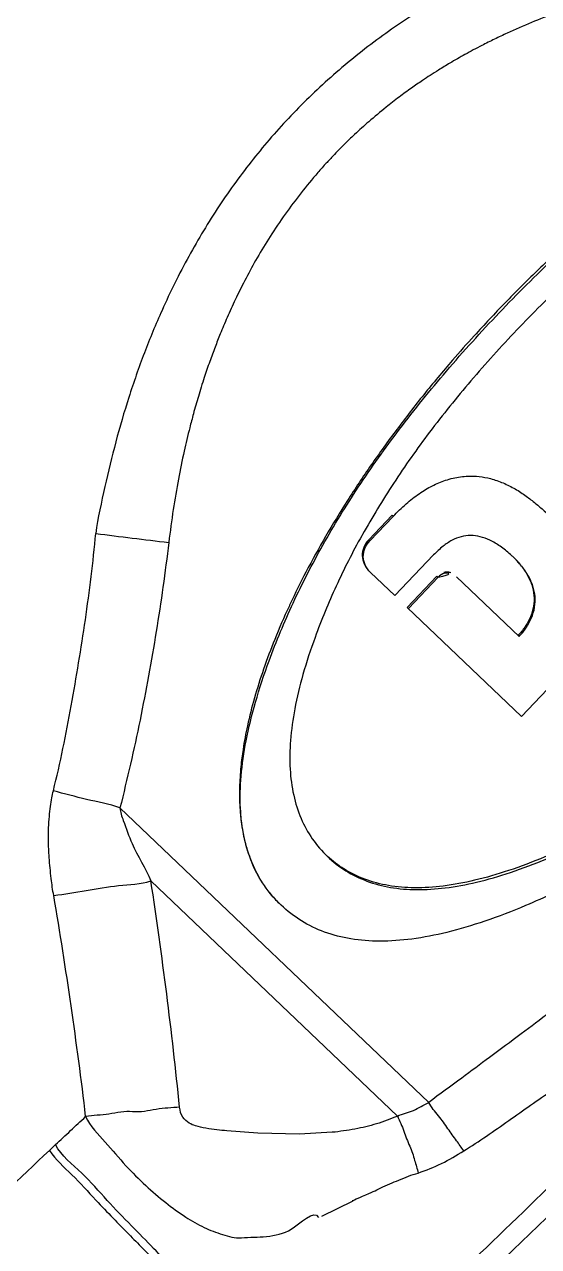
# Model space of a CAD drawing. Header units: millimetres. Extents: x 1145859089 to 1147511753, y -1047484727 to -1047247487.
# Drawn here: x 1146000099.5 to 1146000127.8, y -1047436318 to -1047436250.7 of the extents above; entities that cross this region are included whole.
import ezdxf
from ezdxf.xclip import XClip

# ---------------------------------------------------------------- set-up
doc = ezdxf.new("R2010")
doc.units = ezdxf.units.MM
doc.header["$LTSCALE"] = 100
doc.header["$MEASUREMENT"] = 0
doc.header["$XCLIPFRAME"] = 2
doc.layers.get('0').update_dxf_attribs({"linetype": 'CONTINUOUS'})
doc.layers.add('XREF', color=135, linetype='CONTINUOUS')
doc.layers.add('단지배치도$0$W240910', color=135, linetype='CONTINUOUS')

# ---------------------------------------------------------------- blocks, each defined once
blk = doc.blocks.new('단지배치도$0$zw$9902')
at = {"layer": '단지배치도$0$W240910', "linetype": 'ByBlock', "ltscale": 20}
for p, q in [((61978.932, -64908.385), (61977.651, -64909.728)), ((61977.712, -64909.785), (61978.992, -64908.443)), ((61978.932, -64908.385), (61978.992, -64908.443)), ((61977.651, -64909.728), (61977.712, -64909.785)), ((61981.221, -64910.568), (61979.087, -64912.805)), ((61979.087, -64912.805), (61977.749, -64911.53)), ((61981.406, -64911.737), (61979.768, -64913.455)), ((61979.829, -64913.512), (61981.467, -64911.794)), ((61981.406, -64911.737), (61981.467, -64911.794)), ((61982.479, -64911.768), (61985.927, -64915.055)), ((61986.069, -64919.463), (61979.768, -64913.455)), ((61988.203, -64917.225), (61986.069, -64919.463)), ((61980.953, -64940.712), (61963.941, -64924.492)), ((61965.643, -64928.514), (61979.223, -64941.462)), ((61971.53, -64942.407), (61969.837, -64942.279)), ((61973.824, -64942.461), (61971.53, -64942.407)), ((61975.638, -64942.359), (61973.824, -64942.461)), ((61960.051, -64943.356), (61960.388, -64943.034)), ((61975.068, -64946.967), (61976.785, -64946.133)), ((61983.778, -64950.568), (61987.904, -64946.622))]:
    blk.add_line(p, q, dxfattribs=at)
at = {"layer": '단지배치도$0$W240910'}
for centre, radius, start, end in [((56819.18, -60798.975), 5249.427, 201.408303, 356.712088), ((56819.18, -60798.975), 5399.427, 202.101618, 356.712088), ((57394.291, -57699.4), 11431.377, 251.6277496, 321.4181311)]:
    blk.add_arc(centre, radius, start, end, dxfattribs=at)
at = {"layer": '단지배치도$0$W240910', "linetype": 'ByBlock', "ltscale": 20}
for centre, radius, start, end in [((61999.958, -64624.94), 286.884, 262.51996, 263.32834), ((61717.521, -64966.381), 250.996, 5.81015, 8.67726), ((61477.072, -64421.252), 731.647, 313.686826, 314.867493)]:
    blk.add_arc(centre, radius, start, end, dxfattribs=at)
for points, start_tangent, end_tangent in [([(61995.883, -64874.487), (61992.713, -64875.284), (61989.725, -64876.214), (61986.671, -64877.38), (61983.781, -64878.717), (61980.916, -64880.313), (61978.258, -64882.09), (61975.704, -64884.137), (61973.362, -64886.385), (61971.285, -64888.77), (61969.409, -64891.351), (61967.733, -64894.128), (61966.257, -64897.101), (61965.285, -64899.446), (61964.428, -64901.893), (61963.71, -64904.345), (61963.115, -64906.809), (61962.611, -64909.382)], (-0.986335, -0.164753), (-0.118554, -0.992948)), ([(61996.572, -64878.475), (61993.656, -64879.049), (61990.782, -64879.793), (61987.971, -64880.722), (61985.276, -64881.838), (61984.581, -64882.167), (61983.878, -64882.519), (61982.946, -64883.017), (61982.122, -64883.489), (61981.488, -64883.876), (61981.034, -64884.164), (61980.612, -64884.443), (61980, -64884.866), (61979.328, -64885.356), (61978.602, -64885.919), (61977.649, -64886.714), (61976.868, -64887.419), (61976.283, -64887.982), (61975.915, -64888.354), (61975.603, -64888.68), (61975.2, -64889.116), (61974.726, -64889.654), (61973.809, -64890.774), (61972.116, -64893.19), (61971.417, -64894.355), (61970.813, -64895.466), (61970.291, -64896.516), (61969.844, -64897.496), (61969.463, -64898.403), (61969.181, -64899.122), (61968.886, -64899.921), (61968.585, -64900.804), (61968.259, -64901.843), (61967.986, -64902.799), (61967.786, -64903.562), (61967.478, -64904.854), (61967.164, -64906.39), (61966.877, -64908.066), (61966.628, -64909.881)], (-0.986834, -0.161739), (-0.124011, -0.992281)), ([(61972.818, -64929.851), (61971.901, -64928.776), (61971.222, -64927.528), (61970.781, -64926.107), (61970.58, -64924.511), (61970.616, -64922.742), (61970.892, -64920.8), (61971.406, -64918.683), (61972.158, -64916.393), (61973.481, -64913.215), (61975.119, -64910.031), (61977.073, -64906.842), (61979.343, -64903.647), (61981.928, -64900.448), (61984.829, -64897.243), (61987.895, -64894.19), (61990.971, -64891.453), (61994.055, -64889.033), (61997.147, -64886.929), (62000.249, -64885.141), (62003.359, -64883.67), (62005.606, -64882.812), (62007.693, -64882.199), (62009.618, -64881.833), (62011.382, -64881.714), (62012.984, -64881.84), (62014.425, -64882.213), (62015.705, -64882.832), (62016.824, -64883.697)], (-0.724617, 0.689152), (0.723747, -0.690066)), ([(62016.524, -64883.419), (62016.42, -64883.329), (62016.076, -64883.062), (62015.461, -64882.669), (62014.798, -64882.343), (62014.091, -64882.084), (62013.223, -64881.867), (62012.379, -64881.741), (62011.503, -64881.686), (62011.08, -64881.683), (62010.035, -64881.735), (62008.97, -64881.865), (62007.885, -64882.067), (62006.78, -64882.337), (62005.126, -64882.849), (62003.731, -64883.373), (62002.327, -64883.976), (62001.748, -64884.247), (62000.128, -64885.066), (61998.515, -64885.97), (61996.909, -64886.954), (61995.311, -64888.015), (61993.722, -64889.15), (61992.143, -64890.357), (61990.576, -64891.634), (61988.701, -64893.268), (61986.91, -64894.941), (61985.162, -64896.686), (61983.46, -64898.5), (61982.26, -64899.852), (61980.68, -64901.744), (61979.187, -64903.665), (61977.782, -64905.613), (61976.473, -64907.578), (61975.273, -64909.547), (61974.188, -64911.512), (61973.324, -64913.254), (61973.255, -64913.402)], (-0.752511, 0.658579), (-0.420567, -0.907261)), ([(62016.824, -64883.697), (62017.742, -64884.771), (62018.421, -64886.019), (62018.862, -64887.441), (62019.064, -64889.036), (62019.028, -64890.805), (62018.753, -64892.747), (62018.24, -64894.863), (62017.488, -64897.152), (62016.166, -64900.33), (62014.528, -64903.513), (62012.574, -64906.702), (62010.304, -64909.896), (62007.719, -64913.096), (62004.817, -64916.302), (62001.75, -64919.356), (61998.674, -64922.093), (61995.589, -64924.514), (61992.496, -64926.619), (61989.395, -64928.406), (61986.285, -64929.878), (61984.037, -64930.736), (61981.951, -64931.349), (61980.026, -64931.715), (61978.262, -64931.834), (61976.659, -64931.708), (61975.218, -64931.335), (61973.937, -64930.716), (61972.818, -64929.85)], (0.724619, -0.68915), (-0.723747, 0.690066)), ([(62014.267, -64886.379), (62013.254, -64885.592), (62012.099, -64885.026), (62010.802, -64884.68), (62009.362, -64884.555), (62007.78, -64884.65), (62006.056, -64884.965), (62004.189, -64885.501), (62002.18, -64886.257), (61999.421, -64887.548), (61996.675, -64889.117), (61993.94, -64890.965), (61991.218, -64893.091), (61988.507, -64895.496), (61985.809, -64898.179)], (-0.723989, 0.689812), (-0.690066, -0.723747)), ([(61985.809, -64898.179), (61983.27, -64900.991), (61981.004, -64903.806), (61979.013, -64906.626), (61977.297, -64909.451), (61977.26, -64909.516)], (-0.689947, -0.72386), (-0.48631, -0.873787)), ([(61978.992, -64908.443), (61979.709, -64907.756), (61980.429, -64907.196), (61981.153, -64906.763), (61981.879, -64906.457), (61982.29, -64906.341), (61982.702, -64906.265), (61983.114, -64906.23), (61984.354, -64906.367), (61985.057, -64906.607), (61985.715, -64906.936), (61986.329, -64907.333), (61986.838, -64907.727), (61987.315, -64908.142), (61987.714, -64908.516)], (0.690066, 0.723747), (0.723747, -0.690066)), ([(61960.269, -64923.558), (61961.254, -64918.87), (61962.032, -64914.138), (61962.611, -64909.383)], (0.243242, 0.969966), (0.092126, 0.995747)), ([(61966.628, -64909.881), (61965.937, -64914.781), (61965.044, -64919.657), (61963.941, -64924.492)], (-0.117823, -0.993035), (-0.242347, -0.97019)), ([(61977.26, -64909.516), (61975.854, -64912.279), (61974.687, -64915.112), (61974.024, -64917.153), (61973.574, -64919.042), (61973.339, -64920.779), (61973.318, -64922.362), (61973.511, -64923.794), (61973.917, -64925.072), (61974.538, -64926.198), (61975.372, -64927.172)], (-0.48631, -0.873787), (0.723986, -0.689814)), ([(61977.651, -64909.728), (61977.373, -64910.151), (61977.287, -64910.61), (61977.393, -64911.063), (61977.689, -64911.472)], (-0.690066, -0.723747), (0.723747, -0.690066)), ([(61977.749, -64911.53), (61977.453, -64911.121), (61977.348, -64910.667), (61977.434, -64910.209), (61977.712, -64909.785)], (-0.723747, 0.690066), (0.690066, 0.723747)), ([(61985.581, -64910.66), (61985.455, -64910.544), (61984.882, -64910.086), (61984.325, -64909.76), (61983.784, -64909.565), (61983.26, -64909.502), (61982.735, -64909.569), (61982.236, -64909.764), (61981.744, -64910.091), (61981.222, -64910.569)], (-0.726276, 0.687403), (-0.697023, -0.717049)), ([(61985.927, -64915.055), (61986.309, -64914.594), (61986.614, -64914.037), (61986.784, -64913.45), (61986.809, -64912.855), (61986.688, -64912.268), (61986.422, -64911.688), (61986.011, -64911.113), (61985.581, -64910.66)], (0.735438, 0.677592), (-0.726276, 0.687403)), ([(61985.778, -64910.861), (61985.951, -64911.056), (61986.362, -64911.631), (61986.628, -64912.211), (61986.748, -64912.797), (61986.724, -64913.393), (61986.554, -64913.98), (61986.249, -64914.537), (61985.867, -64914.997)], (0.682933, -0.730481), (-0.735438, -0.677592)), ([(61982.166, -64911.544), (61982.04, -64911.506), (61981.406, -64911.737)], (-0.919096, 0.394033), (-0.69799, -0.716108)), ([(61981.467, -64911.794), (61981.842, -64911.575), (61982.477, -64911.77)], (0.69799, 0.716108), (0.735091, -0.677968)), ([(61973.255, -64913.402), (61972.467, -64915.22), (61971.853, -64916.854), (61971.351, -64918.441), (61970.964, -64919.973), (61970.721, -64921.279), (61970.602, -64922.22), (61970.53, -64923.379), (61970.548, -64924.481), (61970.659, -64925.526), (61970.667, -64925.581)], (-0.420567, -0.907261), (0.158262, -0.987397)), ([(61975.372, -64927.172), (61976.385, -64927.958), (61977.54, -64928.524), (61978.838, -64928.87), (61980.278, -64928.996), (61981.86, -64928.9), (61983.585, -64928.585), (61985.452, -64928.049), (61987.462, -64927.292), (61990.221, -64926.001), (61992.969, -64924.431), (61995.704, -64922.583)], (0.723986, -0.689814), (0.808351, 0.588701)), ([(61995.597, -64922.484), (61992.862, -64924.333), (61990.115, -64925.902), (61987.357, -64927.192), (61985.346, -64927.948), (61983.478, -64928.484), (61981.752, -64928.8), (61980.17, -64928.895), (61978.73, -64928.77), (61977.433, -64928.424), (61976.279, -64927.858), (61975.374, -64927.17)], (-0.808351, -0.588701), (-0.738937, 0.673775)), ([(61960.294, -64929.326), (61960.153, -64928.385), (61960.04, -64927.223), (61960.002, -64926.294), (61960.01, -64925.595), (61960.05, -64924.966), (61960.114, -64924.414), (61960.19, -64923.943), (61960.269, -64923.558)], (-0.209513, 0.977806), (0.188857, 0.982005)), ([(61963.941, -64924.492), (61962.098, -64924.028), (61960.269, -64923.558)], (-0.945844, 0.324621), (-0.967812, 0.251675)), ([(61963.941, -64924.492), (61964.123, -64925.189), (61964.608, -64926.461), (61965.643, -64928.514)], (0.040881, -0.999164), (0.393451, -0.919346)), ([(61970.667, -64925.581), (61970.864, -64926.513), (61971.124, -64927.322), (61971.458, -64928.071), (61971.775, -64928.618), (61972.21, -64929.211), (61972.713, -64929.75)], (0.158262, -0.987397), (0.724617, -0.689152)), ([(61960.294, -64929.326), (61962.071, -64929.048), (61963.868, -64928.775), (61965.643, -64928.514)], (0.987583, 0.157098), (0.944215, 0.329328)), ([(61962.046, -64941.493), (61961.246, -64935.4), (61960.294, -64929.326)], (-0.10966, 0.993969), (-0.170954, 0.985279)), ([(61994.198, -64930.672), (61992.691, -64931.864), (61991.096, -64933.107), (61989.411, -64934.4), (61987.638, -64935.745), (61986.046, -64936.94), (61984.308, -64938.234), (61982.772, -64939.371), (61980.953, -64940.712)], (-0.784551, -0.620064), (-0.803415, -0.595419)), ([(61982.883, -64943.378), (61985.362, -64941.712), (61987.783, -64940.025)], (0.850394, 0.526146), (0.830201, 0.557464)), ([(61967.227, -64940.973), (61965.939, -64941.094), (61964.635, -64941.222)], (-0.995808, -0.091471), (-0.991069, 0.133349)), ([(61969.837, -64942.279), (61969.277, -64942.22), (61968.679, -64942.138), (61968.098, -64942.003), (61967.762, -64941.855), (61967.406, -64941.528), (61967.227, -64940.973)], (-0.994627, 0.103527), (-0.11087, 0.993835)), ([(61979.223, -64941.462), (61980.109, -64941.151), (61980.953, -64940.712)], (0.928068, 0.37241), (0.906666, 0.421848)), ([(61982.883, -64943.378), (61982.485, -64942.82), (61982.014, -64942.167), (61981.494, -64941.452), (61980.953, -64940.712)], (-0.578887, 0.815408), (-0.452759, 0.891633)), ([(61960.388, -64943.034), (61961.218, -64942.264), (61962.046, -64941.493)], (0.742916, 0.669385), (0.733577, 0.679606)), ([(61964.635, -64941.222), (61963.334, -64941.356), (61962.046, -64941.493)], (-0.991069, 0.133349), (-0.985756, -0.168184)), ([(61962.046, -64941.493), (61963.131, -64942.9), (61964.268, -64944.198), (61965.357, -64945.284), (61966.459, -64946.229), (61967.565, -64947.023), (61968.579, -64947.598), (61969.598, -64947.987), (61970.631, -64948.171)], (0.421707, -0.906732), (0.996529, 0.083244)), ([(61979.223, -64941.462), (61978.082, -64941.892), (61976.889, -64942.181), (61975.638, -64942.359)], (-0.909759, -0.415137), (-0.994886, -0.101007)), ([(61979.223, -64941.462), (61979.584, -64942.294), (61979.906, -64943.122)], (0.414282, -0.910149), (0.441918, -0.897055)), ([(61943.595, -64957.734), (61949.252, -64953.128), (61955.161, -64947.949), (61960.051, -64943.356)], (0.790572, 0.612369), (0.728539, 0.685004)), ([(61960.051, -64943.356), (61961.296, -64944.7), (61962.613, -64946.094), (61963.561, -64947.081), (61964.423, -64947.966), (61965.189, -64948.743), (61965.741, -64949.296), (61966.278, -64949.83), (61966.8, -64950.344), (61967.305, -64950.836), (61967.792, -64951.306), (61968.925, -64952.38), (61969.932, -64953.309), (61970.455, -64953.78), (61970.959, -64954.225), (61971.442, -64954.643), (61971.902, -64955.031), (61972.745, -64955.714), (61973.478, -64956.266), (61974.084, -64956.677), (61974.591, -64956.965), (61975.233, -64957.11)], (0.555783, -0.831327), (0.92419, 0.381933)), ([(61967.835, -64950.782), (61966.886, -64949.847), (61965.795, -64948.751), (61964.572, -64947.5), (61963.24, -64946.109), (61961.832, -64944.608), (61960.391, -64943.037)], (-0.528638, 0.848847), (-0.461088, 0.887354)), ([(61979.906, -64943.122), (61980.175, -64943.902), (61980.378, -64944.602)], (0.441918, -0.897055), (0.249609, -0.968347)), ([(61980.378, -64944.602), (61981.655, -64944.076), (61982.883, -64943.378)], (0.942359, 0.334604), (0.854175, 0.519986)), ([(61978.31, -64945.414), (61979.309, -64944.991), (61980.378, -64944.602)], (0.890866, 0.454267), (0.976729, 0.214477)), ([(61976.785, -64946.133), (61977.301, -64945.883), (61978.31, -64945.414)], (-0.971128, -0.238558), (0.890866, 0.454267)), ([(61973.374, -64947.694), (61974.886, -64947.052)], (0.857856, 0.51389), (0.423829, -0.905742)), ([(61970.631, -64948.171), (61972.013, -64948.089), (61973.374, -64947.694)], (0.996529, 0.083244), (0.857856, 0.51389))]:
    blk.add_spline(points, degree=3, dxfattribs=dict(at, start_tangent=start_tangent, end_tangent=end_tangent))
blk = doc.blocks.new('단지배치도')
blk.add_blockref('단지배치도$0$zw$9902', (141034.193, 142437.157))

msp = doc.modelspace()

# ---------------------------------------------------------------- block references
at = {"layer": 'XREF'}
ref = msp.add_blockref('단지배치도', (1145797106.633357, -1047513806.462535), dxfattribs=at)
XClip(ref).set_block_clipping_path([(72982.4064819524, 34919.7593965302), (360382.4067475507, 255319.7593436702)])

doc.saveas('drawing.dxf')
